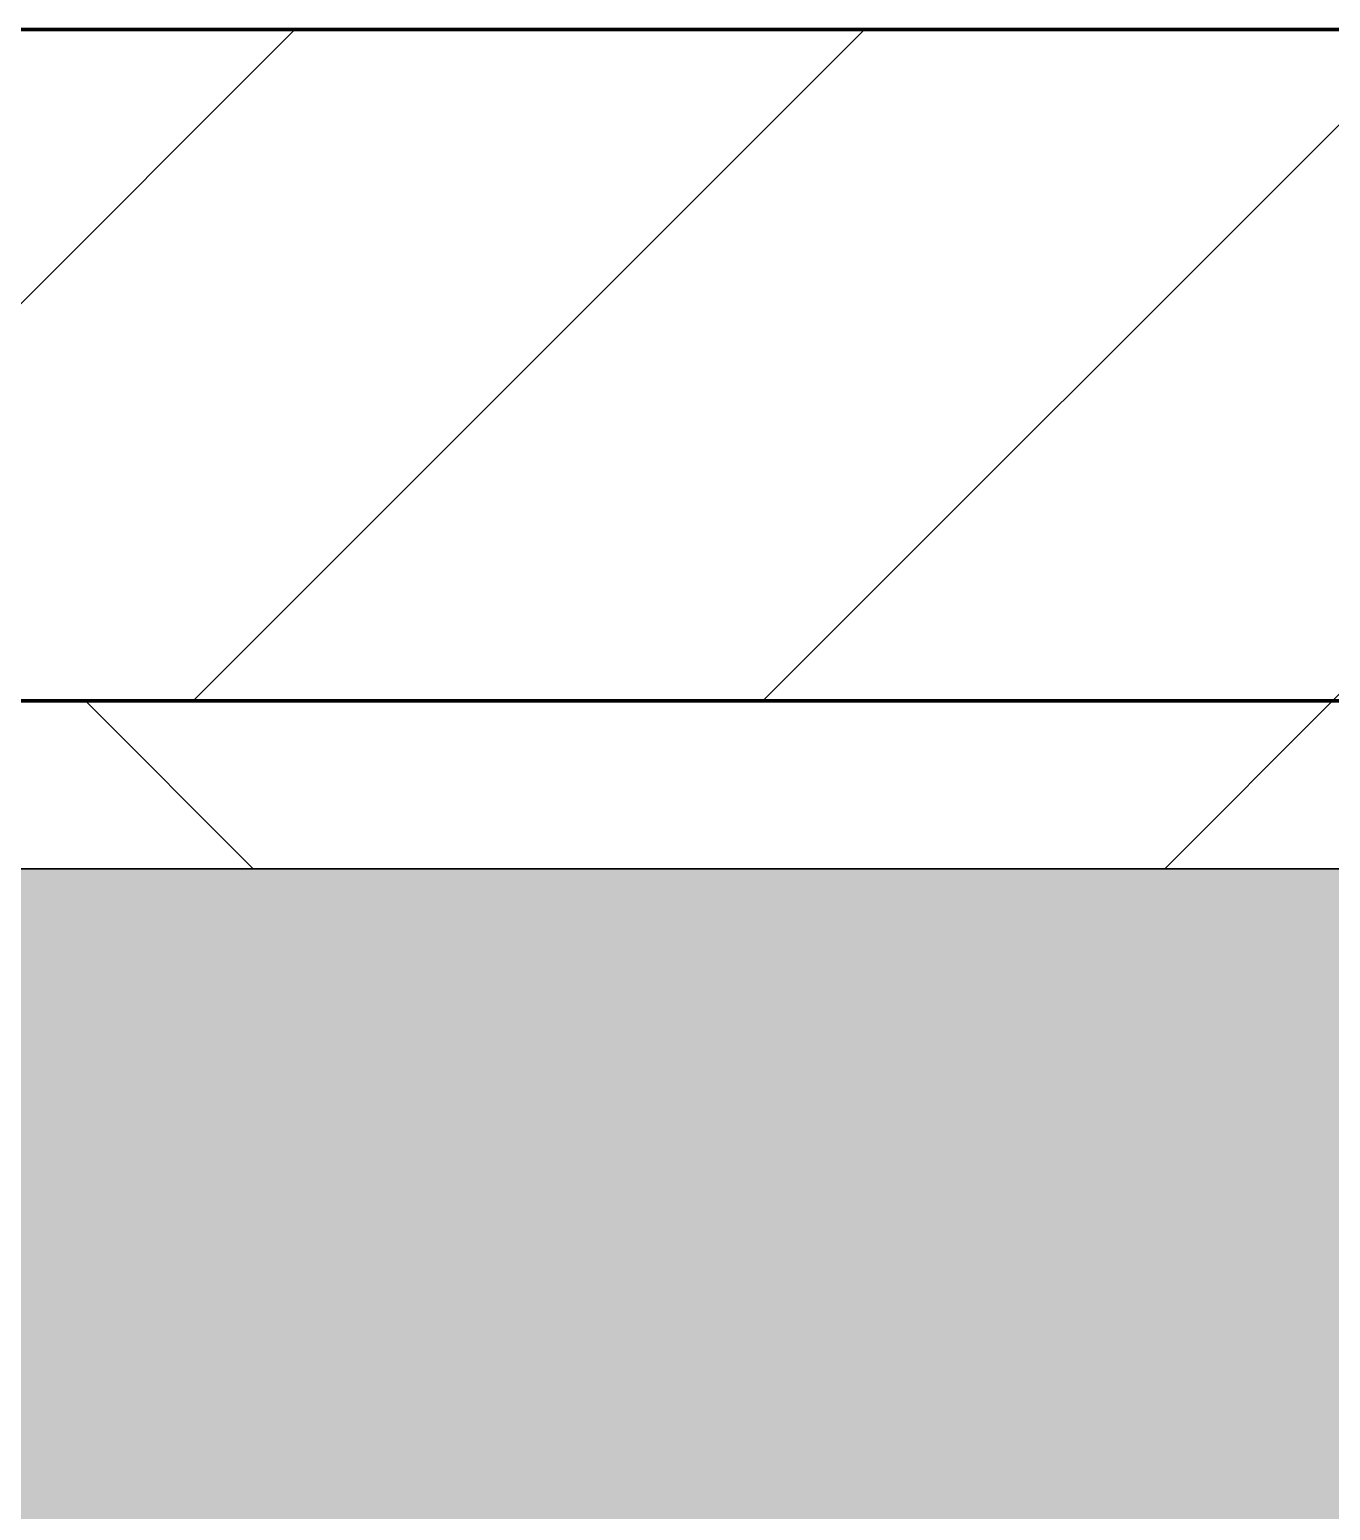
# Model space of a CAD drawing. Header units: millimetres. Extents: x -794334 to -714814, y -17806 to 22403.
# Drawn here: x -771090 to -770702.5, y 9702.9 to 10144 of the extents above; entities that cross this region are included whole.
import ezdxf
from ezdxf.xclip import XClip

# ---------------------------------------------------------------- set-up
doc = ezdxf.new("R2010")
doc.units = ezdxf.units.MM
doc.header["$XCLIPFRAME"] = 0
for name, color, linetype, lineweight in [('A-GENM', 1, 'Continuous', 9), ('A-GLAZ-CURT', 2, 'Continuous', 9), ('A-WALL', 5, 'Continuous', 35), ('A-WALL-FNSH', 2, 'Continuous', 35), ('A-WALL-PATT', 1, 'Continuous', 35)]:
    doc.layers.add(name, color=color, linetype=linetype, lineweight=lineweight)
doc.layers.add('A11_ALU.SOLID SHEET', color=2, linetype='Continuous')

# ---------------------------------------------------------------- blocks, each defined once
blk = doc.blocks.new('PPLS-PP19_Custom Tile Pattern - Custom Tile Pattern-V100-4252-01 ENLARGED CONCOURSE LEVEL - REFLECTED CEILING PLAN - SHEET 3')
at = {"layer": 'A-GLAZ-CURT'}
for p, q in [((-300, 0), (300, 0)), ((300, 0), (-300, 0)), ((230.06, 0), (300, 0)), ((-300, -50), (300, -50)), ((300, -50), (-300, -50))]:
    blk.add_line(p, q, dxfattribs=at)
for points, knots in [([(300, 0), (286.53, 0), (254.22, 0), (207.11, 0), (177.41, 0), (159.34, 0), (158.33, 0), (158.3, 0)], [-285.253232, -285.253232, -285.253232, -285.253232, -244.693688, -187.987675, -143.776725, -129.632772, -123.352749, -123.352749, -123.352749, -123.352749]), ([(247.1, 0), (246.76, 0), (245.04, 0), (238.34, 0), (226.56, 0), (221.1, 0), (200.27, 0), (182.99, 0), (174.27, 0), (169.67, 0), (168.99, 0)], [-9649.085549, -9649.085549, -9649.085549, -9649.085549, -9581.591397, -9406.094246, -9221.510254, -9016.44624, -8717.832359, -8253.978395, -8152.463617, -8069.855175, -8069.855175, -8069.855175, -8069.855175]), ([(171.51, 0), (176.48, 0), (193.23, 0), (201.73, 0), (208.81, 0), (213.9, 0), (241.96, 0), (266.73, 0), (281.71, 0), (291.71, 0), (296.52, 0), (297.86, 0), (298.09, 0)], [-7971.819559, -7971.819559, -7971.819559, -7971.819559, -7784.112253, -7606.717214, -7289.299508, -7042.621073, -6582.165592, -6068.460911, -5766.029927, -5566.724884, -5280.360606, -5199.253518, -5199.253518, -5199.253518, -5199.253518]), ([(181.38, 0), (183.67, 0), (190.38, 0), (208.82, 0), (219.42, 0), (230.06, 0)], [-52.736406, -52.736406, -52.736406, -52.736406, -41.623857, -24.459831, 0, 0, 0, 0]), ([(300, 0), (288.22, 0), (262, 0), (230.43, 0), (219.94, 0), (219.02, 0)], [-12528.858583, -12528.858583, -12528.858583, -12528.858583, -11905.454923, -11162.864862, -10856.732305, -10856.732305, -10856.732305, -10856.732305]), ([(219.9, 0), (220.86, 0), (227.84, 0), (242.06, 0), (246.54, 0), (246.96, 0)], [-10670.940496, -10670.940496, -10670.940496, -10670.940496, -10511.382485, -9925.173265, -9834.877357, -9834.877357, -9834.877357, -9834.877357]), ([(284.76, 0), (284.76, 0), (285.09, 0), (287.47, 0), (293.59, 0), (297.76, 0), (300, 0)], [-4110.630118, -4110.630118, -4110.630118, -4110.630118, -4053.389046, -3959.664717, -3862.421465, -3746.95702, -3746.95702, -3746.95702, -3746.95702]), ([(297.38, 0), (295.84, 0), (291.62, 0), (285.38, 0), (284.87, 0)], [-4803.172655, -4803.172655, -4803.172655, -4803.172655, -4358.271401, -4143.037883, -4143.037883, -4143.037883, -4143.037883])]:
    blk.add_open_spline(points, degree=3, knots=knots, dxfattribs=at)
blk = doc.blocks.new('PPLS-PP19_Custom Tile Pattern - Custom Tile Pattern-V101-4252-01 ENLARGED CONCOURSE LEVEL - REFLECTED CEILING PLAN - SHEET 3')
at = {"layer": 'A-GLAZ-CURT'}
for p, q in [((-300, 0), (300, 0)), ((300, 0), (-300, 0)), ((-293.07, 0), (-282.79, 0)), ((-282.79, 0), (-293.07, 0)), ((-281.82, 0), (-275.75, 0)), ((-275.75, 0), (-281.82, 0)), ((-222.32, 0), (-205, 0)), ((-205, 0), (-222.32, 0)), ((-300, -50), (300, -50)), ((300, -50), (-300, -50))]:
    blk.add_line(p, q, dxfattribs=at)
at = {"layer": 'A-GLAZ-CURT', "flags": 128}
for points in [[(-300, 0), (-291.56, 0), (-283.3, 0)], [(-283.55, 0), (-291.73, 0), (-300, 0)], [(-282.8, 0), (-275.2, 0), (-267.26, 0), (-259.45, 0), (-251.77, 0), (-244.2, 0), (-236.74, 0), (-229.36, 0), (-222.06, 0), (-214.92, 0)], [(-215.73, 0), (-222.63, 0), (-229.72, 0), (-236.97, 0), (-244.39, 0), (-251.96, 0), (-259.67, 0), (-267.51, 0), (-275.48, 0), (-282.8, 0)], [(-125.17, 0), (-128.55, 0), (-134.16, 0), (-140.03, 0), (-145.5, 0), (-150.63, 0), (-155.53, 0), (-160.27, 0), (-164.95, 0), (-169.65, 0), (-174.47, 0), (-179.49, 0), (-184.81, 0), (-190.44, 0), (-196.37, 0), (-202.58, 0), (-209.04, 0), (-214.91, 0)], [(-214.83, 0), (-207.71, 0), (-200.76, 0), (-194.02, 0), (-187.54, 0), (-181.38, 0), (-175.58, 0), (-170.25, 0), (-165.64, 0), (-162.01, 0), (-159.53, 0), (-157.46, 0), (-154.52, 0), (-149.42, 0), (-141.84, 0), (-132.81, 0), (-126.08, 0)]]:
    blk.add_lwpolyline(points, dxfattribs=at)
at = {"layer": 'A-GLAZ-CURT'}
for points, knots in [([(-300, 0), (-284.65, 0), (-236.57, 0), (-174.61, 0), (-129.95, 0), (-110.8, 0), (-99.5, 0), (-91.46, 0)], [-5323.127839, -5323.127839, -5323.127839, -5323.127839, -4502.809032, -2700.551212, -1002.059161, -460.363443, 0, 0, 0, 0]), ([(-80.14, 0), (-81.02, 0), (-95.25, 0), (-134.08, 0), (-202.48, 0), (-257.34, 0), (-282.79, 0)], [-19057.545901, -19057.545901, -19057.545901, -19057.545901, -18935.241197, -17136.203329, -15131.813646, -13745.701683, -13745.701683, -13745.701683, -13745.701683]), ([(-147.05, 0), (-148.1, 0), (-149.59, 0), (-158.72, 0), (-174.02, 0), (-185.59, 0), (-209.77, 0), (-232.01, 0), (-255.22, 0), (-262.59, 0), (-264.9, 0), (-265.4, 0)], [-2766.046059, -2766.046059, -2766.046059, -2766.046059, -2477.344047, -2237.412286, -2029.680487, -1755.085331, -1400.429864, -858.079193, -543.655514, -208.940337, 0, 0, 0, 0]), ([(-258.6, 0), (-257.91, 0), (-254.26, 0), (-241.25, 0), (-226.82, 0), (-217.53, 0), (-215.02, 0)], [-5722.54675, -5722.54675, -5722.54675, -5722.54675, -5657.471696, -5413.335975, -5017.494783, -4877.606962, -4877.606962, -4877.606962, -4877.606962]), ([(-133.82, 0), (-135.51, 0), (-137.8, 0), (-149.31, 0), (-162.01, 0), (-177.91, 0), (-199.46, 0), (-216.65, 0), (-231.26, 0), (-233.46, 0), (-234, 0)], [-2731.647847, -2731.647847, -2731.647847, -2731.647847, -2418.507304, -2308.929706, -2113.765672, -1763.376603, -1422.553702, -978.033455, -846.069444, -682.911962, -682.911962, -682.911962, -682.911962]), ([(-233.49, 0), (-233.44, 0), (-232.38, 0), (-230.74, 0), (-225.3, 0), (-223.63, 0)], [-455.274641, -455.274641, -455.274641, -455.274641, -440.605512, -119.536984, 0, 0, 0, 0]), ([(-214.92, 0), (-214.15, 0), (-210.36, 0), (-200.2, 0), (-185.8, 0), (-171.77, 0), (-158.7, 0), (-157.22, 0)], [-4875.807766, -4875.807766, -4875.807766, -4875.807766, -4832.723979, -4666.091899, -4349.945572, -4000.813434, -3840.635403, -3840.635403, -3840.635403, -3840.635403]), ([(-213.8, 0), (-212.04, 0), (-202.61, 0), (-188.58, 0), (-169.02, 0), (-156.27, 0), (-148.68, 0), (-147.04, 0)], [-5260.95141, -5260.95141, -5260.95141, -5260.95141, -5161.076232, -4739.070012, -4465.409639, -4149.119819, -4060.321894, -4060.321894, -4060.321894, -4060.321894]), ([(-147.08, 0), (-147.38, 0), (-149.01, 0), (-150.03, 0), (-150.57, 0)], [-5319.88299, -5319.88299, -5319.88299, -5319.88299, -5298.784692, -5196.16478, -5196.16478, -5196.16478, -5196.16478]), ([(-150.34, 0), (-150.07, 0), (-149.08, 0), (-147.97, 0), (-147.09, 0)], [-4948.728362, -4948.728362, -4948.728362, -4948.728362, -4883.323924, -4731.473152, -4731.473152, -4731.473152, -4731.473152]), ([(-26.75, 0), (-27.82, 0), (-36.18, 0), (-53.55, 0), (-78.2, 0), (-110.94, 0), (-130.52, 0), (-147.74, 0), (-149.07, 0)], [-8718.362214, -8718.362214, -8718.362214, -8718.362214, -8532.293389, -8073.216054, -7508.296369, -7004.680444, -6449.282163, -6277.220794, -6277.220794, -6277.220794, -6277.220794]), ([(-147.1, 0), (-146.06, 0), (-140, 0), (-137.28, 0), (-133.93, 0), (-128.78, 0), (-126.5, 0)], [-6122.197169, -6122.197169, -6122.197169, -6122.197169, -6017.569127, -5560.701257, -5364.112219, -5231.017328, -5231.017328, -5231.017328, -5231.017328]), ([(-118.78, 0), (-121.86, 0), (-126.28, 0), (-136.59, 0), (-144.42, 0), (-147.05, 0)], [-5938.474035, -5938.474035, -5938.474035, -5938.474035, -5700.061948, -5508.838257, -5320.59465, -5320.59465, -5320.59465, -5320.59465]), ([(-86.16, 0), (-91.37, 0), (-104.13, 0), (-122.65, 0), (-139.03, 0), (-146.11, 0), (-146.95, 0)], [-1681.3698, -1681.3698, -1681.3698, -1681.3698, -1374.161226, -945.742622, -741.901385, -489.130243, -489.130243, -489.130243, -489.130243]), ([(-137.88, 0), (-140.56, 0), (-144.54, 0), (-146.3, 0), (-146.79, 0)], [-3187.727384, -3187.727384, -3187.727384, -3187.727384, -2919.378265, -2789.261461, -2789.261461, -2789.261461, -2789.261461]), ([(-146.69, 0), (-146.59, 0), (-145.49, 0), (-135.69, 0), (-128.29, 0), (-125.15, 0)], [-420.34245, -420.34245, -420.34245, -420.34245, -406.956646, -290.263673, 0, 0, 0, 0]), ([(-146.54, 0), (-144.94, 0), (-140.04, 0), (-127.26, 0), (-107.3, 0), (-90.42, 0), (-75.26, 0), (-68.41, 0), (-65.12, 0), (-63.63, 0)], [-4701.291944, -4701.291944, -4701.291944, -4701.291944, -4440.880425, -4054.690705, -3793.097032, -3402.597032, -3144.956779, -3050.982048, -2969.237017, -2969.237017, -2969.237017, -2969.237017]), ([(-146.3, 0), (-142.49, 0), (-135.37, 0), (-127.33, 0), (-124.19, 0), (-123.43, 0), (-123.28, 0)], [-4046.8857, -4046.8857, -4046.8857, -4046.8857, -3839.893365, -3647.167523, -3488.92562, -3439.852845, -3439.852845, -3439.852845, -3439.852845]), ([(-127.41, 0), (-131.63, 0), (-133.16, 0), (-134.09, 0), (-134.15, 0)], [-8540.990293, -8540.990293, -8540.990293, -8540.990293, -8266.114998, -8246.473386, -8246.473386, -8246.473386, -8246.473386]), ([(-134.15, 0), (-133.32, 0), (-130.31, 0), (-117.33, 0), (-94.88, 0), (-84, 0), (-80.33, 0)], [-7657.439573, -7657.439573, -7657.439573, -7657.439573, -7293.749979, -6839.55839, -6236.997189, -5890.338133, -5890.338133, -5890.338133, -5890.338133]), ([(-120.13, 0), (-120.14, 0), (-120.24, 0), (-121.3, 0), (-129.25, 0), (-133.82, 0)], [-2933.992132, -2933.992132, -2933.992132, -2933.992132, -2920.575025, -2840.280255, -2731.647847, -2731.647847, -2731.647847, -2731.647847]), ([(-113.43, 0), (-113.44, 0), (-113.96, 0), (-119.73, 0), (-125.43, 0), (-127.03, 0), (-127.41, 0)], [-328.499627, -328.499627, -328.499627, -328.499627, -282.672656, -98.539552, -24.539552, 0, 0, 0, 0]), ([(-126.5, 0), (-122.44, 0), (-108.71, 0), (-93.24, 0), (-82.11, 0), (-79.16, 0)], [-5231.017328, -5231.017328, -5231.017328, -5231.017328, -4994.692869, -4542.524482, -4372.281345, -4372.281345, -4372.281345, -4372.281345]), ([(-125.15, 0), (-124.93, 0), (-121.96, 0), (-113.01, 0), (-98.9, 0), (-88.91, 0), (-81.4, 0), (-79.76, 0)], [-3362.7396, -3362.7396, -3362.7396, -3362.7396, -3342.215224, -3074.362186, -2902.289527, -2605.247022, -2522.0547, -2522.0547, -2522.0547, -2522.0547]), ([(-122.08, 0), (-122.01, 0), (-121.69, 0), (-121.2, 0), (-120.88, 0)], [-3136.336417, -3136.336417, -3136.336417, -3136.336417, -3110.304437, -3035.164275, -3035.164275, -3035.164275, -3035.164275]), ([(-36.33, 0), (-36.43, 0), (-37.27, 0), (-45.02, 0), (-46.13, 0), (-60.59, 0), (-81.23, 0), (-99.51, 0), (-114.02, 0), (-117.28, 0), (-118.78, 0)], [-1855.773136, -1855.773136, -1855.773136, -1855.773136, -1810.870157, -1672.078046, -1405.135169, -1060.00838, -740.068933, -229.489605, -116.330425, 0, 0, 0, 0]), ([(-117.74, 0), (-117.19, 0), (-114.78, 0), (-113.43, 0), (-113.43, 0)], [-821.249067, -821.249067, -821.249067, -821.249067, -394.672656, -330.879064, -330.879064, -330.879064, -330.879064]), ([(-79.79, 0), (-81.1, 0), (-91.75, 0), (-107.61, 0), (-116.56, 0), (-117.56, 0)], [-2299.497386, -2299.497386, -2299.497386, -2299.497386, -2193.204658, -1433.981041, -985.49888, -985.49888, -985.49888, -985.49888]), ([(-115.82, 0), (-114.96, 0), (-110.41, 0), (-96.78, 0), (-71.33, 0), (-42.53, 0), (-12.78, 0), (4.23, 0), (9.64, 0), (10.14, 0), (10.18, 0)], [-5724.064692, -5724.064692, -5724.064692, -5724.064692, -5430.283136, -5103.229623, -4799.173296, -4065.652676, -3589.737505, -3285.047089, -3066.359526, -3044.715262, -3044.715262, -3044.715262, -3044.715262]), ([(-79.17, 0), (-84.96, 0), (-96.18, 0), (-112.01, 0), (-114.94, 0), (-115.63, 0)], [-1091.953936, -1091.953936, -1091.953936, -1091.953936, -789.402658, -501.969187, -243.577221, -243.577221, -243.577221, -243.577221]), ([(-91.46, 0), (-90.09, 0), (-84.7, 0), (-77.43, 0), (-72.73, 0), (-72.64, 0), (-72.64, 0)], [-19832.387487, -19832.387487, -19832.387487, -19832.387487, -19753.885894, -19541.04734, -19478.625389, -19471.062469, -19471.062469, -19471.062469, -19471.062469]), ([(-79.79, 0), (-81.24, 0), (-82.76, 0), (-83.28, 0), (-83.28, 0)], [-1608.428934, -1608.428934, -1608.428934, -1608.428934, -1424.436217, -1393.971743, -1393.971743, -1393.971743, -1393.971743]), ([(-83.28, 0), (-83.28, 0), (-82.95, 0), (-80.89, 0), (-79.53, 0)], [-1393.4169, -1393.4169, -1393.4169, -1393.4169, -1353.722004, -1286.743147, -1286.743147, -1286.743147, -1286.743147]), ([(-29.03, 0), (-33.97, 0), (-43.74, 0), (-56.37, 0), (-71.66, 0), (-76.08, 0), (-79.08, 0), (-79.19, 0)], [-2680.714891, -2680.714891, -2680.714891, -2680.714891, -2413.671296, -2161.752162, -2006.592567, -1646.621388, -1633.918219, -1633.918219, -1633.918219, -1633.918219]), ([(-36.62, 0), (-36.62, 0), (-40.35, 0), (-44.32, 0), (-57.88, 0), (-72.7, 0), (-79.17, 0)], [-4069.478503, -4069.478503, -4069.478503, -4069.478503, -3858.647035, -3538.256648, -2842.901703, -2316.418913, -2316.418913, -2316.418913, -2316.418913]), ([(-79.17, 0), (-75.43, 0), (-70.2, 0), (-65.93, 0), (-65.07, 0)], [-2511.967593, -2511.967593, -2511.967593, -2511.967593, -2322.099534, -2241.8264, -2241.8264, -2241.8264, -2241.8264]), ([(-79.16, 0), (-79.03, 0), (-74.77, 0), (-62.97, 0), (-48.14, 0), (-36.49, 0), (-33.57, 0), (-29.94, 0), (-28.57, 0)], [-1280.761731, -1280.761731, -1280.761731, -1280.761731, -1274.333717, -1073.56893, -651.549973, -296.515819, -83.513472, 0, 0, 0, 0]), ([(-79.15, 0), (-77.69, 0), (-70.5, 0), (-62.74, 0), (-60.36, 0), (-59.97, 0)], [-5852.710736, -5852.710736, -5852.710736, -5852.710736, -5713.340575, -5140.470607, -5006.787413, -5006.787413, -5006.787413, -5006.787413]), ([(-63.96, 0), (-64.13, 0), (-70.11, 0), (-75.97, 0), (-79.08, 0)], [-2171.769325, -2171.769325, -2171.769325, -2171.769325, -2007.031671, -1821.48395, -1821.48395, -1821.48395, -1821.48395]), ([(-12.41, 0), (-17.53, 0), (-26.77, 0), (-40, 0), (-56.24, 0), (-69.67, 0), (-76.78, 0), (-78.93, 0)], [-2435.772209, -2435.772209, -2435.772209, -2435.772209, -2125.455881, -1792.521578, -1466.981642, -1208.454564, -1096.097494, -1096.097494, -1096.097494, -1096.097494]), ([(-78.48, 0), (-72.44, 0), (-61.77, 0), (-54.4, 0), (-48.53, 0), (-30.79, 0), (-18.03, 0), (8.61, 0), (15.02, 0), (22.91, 0), (31, 0), (39.04, 0), (51.19, 0), (58.74, 0), (61.34, 0), (61.45, 0)], [-4359.181107, -4359.181107, -4359.181107, -4359.181107, -4008.285538, -3689.699207, -3546.54457, -3315.260113, -2864.387349, -2439.246196, -2084.094819, -1956.422387, -1818.904206, -1645.594513, -1443.202566, -1228.752106, -1120.932285, -1120.932285, -1120.932285, -1120.932285]), ([(-66.39, 0), (-66.39, 0), (-63.63, 0), (-53.63, 0), (-34.42, 0), (-29.82, 0), (-29.19, 0)], [-2493.31794, -2493.31794, -2493.31794, -2493.31794, -2315.303971, -1809.437387, -963.711516, -666.19313, -666.19313, -666.19313, -666.19313]), ([(31.18, 0), (25.97, 0), (11.99, 0), (-16.92, 0), (-47.42, 0), (-65.77, 0), (-66.37, 0), (-66.38, 0)], [-4496.803627, -4496.803627, -4496.803627, -4496.803627, -4222.080604, -3745.412743, -2981.410125, -2542.574734, -2498.224237, -2498.224237, -2498.224237, -2498.224237]), ([(-63.63, 0), (-61.49, 0), (-57.39, 0), (-54.49, 0), (-45.2, 0), (-40.79, 0), (-40.46, 0), (-40.44, 0)], [-2969.237017, -2969.237017, -2969.237017, -2969.237017, -2851.217951, -2734.127174, -2474.780881, -2410.990208, -2350.645972, -2350.645972, -2350.645972, -2350.645972]), ([(-58.83, 0), (-58.37, 0), (-57.29, 0), (-54.23, 0), (-46.33, 0), (-42.62, 0), (-41.76, 0)], [-4859.52896, -4859.52896, -4859.52896, -4859.52896, -4680.891996, -4469.85053, -4321.566175, -4270.495146, -4270.495146, -4270.495146, -4270.495146]), ([(-51.83, 0), (-51.83, 0), (-51.78, 0), (-47.4, 0), (-46.01, 0), (-40.22, 0), (-36.78, 0)], [-632.814994, -632.814994, -632.814994, -632.814994, -627.965721, -508.377888, -260.442412, 0, 0, 0, 0]), ([(56.6, 0), (55.53, 0), (48.46, 0), (37, 0), (24.07, 0), (12.82, 0), (-2.9, 0), (-20.62, 0), (-32.81, 0), (-44.85, 0), (-51.43, 0), (-51.79, 0)], [-2692.14851, -2692.14851, -2692.14851, -2692.14851, -2634.532728, -2313.748533, -2106.613311, -1925.670641, -1617.263037, -1290.787923, -1039.307308, -819.71621, -644.910881, -644.910881, -644.910881, -644.910881]), ([(-41.76, 0), (-39.9, 0), (-37.72, 0), (-36.92, 0), (-36.77, 0)], [-4270.495146, -4270.495146, -4270.495146, -4270.495146, -4161.040818, -4106.245333, -4106.245333, -4106.245333, -4106.245333]), ([(-36.78, 0), (-32.43, 0), (-19.22, 0), (8.83, 0), (43.36, 0), (70.92, 0), (82.12, 0), (83.66, 0)], [-6191.144455, -6191.144455, -6191.144455, -6191.144455, -5862.463379, -5340.621928, -4573.028122, -4094.177415, -3869.465285, -3869.465285, -3869.465285, -3869.465285]), ([(-36.29, 0), (-36.29, 0), (-34.66, 0), (-28.88, 0), (-26.95, 0), (-26.54, 0)], [-9150.272121, -9150.272121, -9150.272121, -9150.272121, -9057.163041, -8919.836787, -8834.607043, -8834.607043, -8834.607043, -8834.607043]), ([(30.82, 0), (29.27, 0), (20.14, 0), (3.54, 0), (-16.58, 0), (-34.76, 0), (-36.04, 0)], [-10462.034656, -10462.034656, -10462.034656, -10462.034656, -10363.088938, -9884.23066, -9424.652049, -9182.880979, -9182.880979, -9182.880979, -9182.880979]), ([(-33.34, 0), (-33.34, 0), (-32.93, 0), (-31.16, 0), (-30.52, 0)], [-2415.024266, -2415.024266, -2415.024266, -2415.024266, -2357.633367, -2323.618664, -2323.618664, -2323.618664, -2323.618664]), ([(55.83, 0), (55.27, 0), (50.46, 0), (39.61, 0), (24.74, 0), (2.64, 0), (-17.84, 0), (-30.57, 0), (-31.82, 0), (-32, 0)], [-4356.784996, -4356.784996, -4356.784996, -4356.784996, -4326.416877, -4098.545751, -3766.694881, -3333.063701, -2994.501669, -2698.150104, -2614.070998, -2614.070998, -2614.070998, -2614.070998]), ([(-30.76, 0), (-30.73, 0), (-29.99, 0), (-23.47, 0), (-15.75, 0), (-15.19, 0)], [-54176.191683, -54176.191683, -54176.191683, -54176.191683, -54157.274271, -53749.15266, -53717.791567, -53717.791567, -53717.791567, -53717.791567]), ([(-30.52, 0), (-27.11, 0), (-17.83, 0), (5.99, 0), (22.06, 0), (37.44, 0), (45.92, 0), (57.76, 0), (64.47, 0), (72.74, 0), (75.22, 0), (76.03, 0), (76.21, 0)], [-2323.618664, -2323.618664, -2323.618664, -2323.618664, -2142.497158, -1716.209403, -1206.526904, -1089.329421, -901.315459, -753.071572, -495.328968, -421.953223, -334.951786, -290.452333, -290.452333, -290.452333, -290.452333]), ([(-13, 0), (-14.35, 0), (-17.68, 0), (-25.97, 0), (-29.52, 0), (-30.21, 0)], [-55207.591944, -55207.591944, -55207.591944, -55207.591944, -54789.006179, -54461.685999, -54290.791712, -54290.791712, -54290.791712, -54290.791712]), ([(8.33, 0), (8.19, 0), (7.18, 0), (0.32, 0), (-13.89, 0), (-24.92, 0), (-29.03, 0)], [-3574.286521, -3574.286521, -3574.286521, -3574.286521, -3526.962355, -3285.499107, -2903.012179, -2680.714891, -2680.714891, -2680.714891, -2680.714891]), ([(-28.98, 0), (-28.66, 0), (-27.39, 0), (-24.45, 0), (-22.56, 0)], [-166.548282, -166.548282, -166.548282, -166.548282, -102.06493, 0, 0, 0, 0]), ([(-28.57, 0), (-26.93, 0), (-20.29, 0), (-11.45, 0), (2.08, 0), (13.15, 0), (21.24, 0), (24.62, 0), (24.72, 0), (24.72, 0)], [-5361.429781, -5361.429781, -5361.429781, -5361.429781, -5261.36855, -5050.479954, -4785.90057, -4596.498881, -4445.288762, -4384.376941, -4376.041937, -4376.041937, -4376.041937, -4376.041937]), ([(-22.56, 0), (-20.27, 0), (-17.03, 0), (-11.36, 0), (-7.66, 0), (-6.6, 0), (-6.44, 0)], [-56468.192263, -56468.192263, -56468.192263, -56468.192263, -56344.022017, -56303.229861, -56166.290093, -56124.392176, -56124.392176, -56124.392176, -56124.392176]), ([(-15.19, 0), (-13.07, 0), (7.48, 0), (33.73, 0), (51.11, 0), (55.8, 0)], [-461.142613, -461.142613, -461.142613, -461.142613, -429.606584, -390.253598, -375.858057, -375.858057, -375.858057, -375.858057]), ([(9.32, 0), (9.08, 0), (7.65, 0), (2.57, 0), (-5.75, 0), (-10.31, 0), (-11.34, 0)], [-2922.926651, -2922.926651, -2922.926651, -2922.926651, -2882.788014, -2720.818881, -2518.50168, -2456.999632, -2456.999632, -2456.999632, -2456.999632]), ([(-6.54, 0), (-6.73, 0), (-7.2, 0), (-7.6, 0), (-7.79, 0)], [-56009.792147, -56009.792147, -56009.792147, -56009.792147, -55949.290093, -55895.192118, -55895.192118, -55895.192118, -55895.192118]), ([(-2.63, 0), (-2.47, 0), (-1.22, 0), (4.92, 0), (15.97, 0), (22.54, 0), (24.49, 0)], [-226.825321, -226.825321, -226.825321, -226.825321, -220.269177, -206.416616, -198.214427, -187.717507, -187.717507, -187.717507, -187.717507]), ([(56.36, 0), (49.38, 0), (35.37, 0), (12, 0), (3.08, 0), (-1.67, 0), (-2.25, 0)], [-328.505637, -328.505637, -328.505637, -328.505637, -307.516438, -285.83788, -246.234814, -234.646884, -234.646884, -234.646884, -234.646884])]:
    blk.add_open_spline(points, degree=3, knots=knots, dxfattribs=at)
for points in [[(-283.68, 0), (-289.02, 0), (-294.48, 0), (-300, 0)], [(-223.63, 0), (-221.1, 0), (-218.11, 0), (-214.96, 0)], [(-152.35, 0), (-151.12, 0), (-149.71, 0), (-148.14, 0)], [(-146.49, 0), (-144.76, 0), (-142.55, 0), (-138.62, 0)], [(-79.17, 0), (-81.49, 0), (-83.81, 0), (-86.16, 0)], [(-72.93, 0), (-74.4, 0), (-76.16, 0), (-78.11, 0)], [(-39.84, 0), (-39.08, 0), (-38.11, 0), (-37.36, 0)]]:
    blk.add_open_spline(points, degree=3, dxfattribs=at)
blk = doc.blocks.new('Curved Concourse Ceiling5 - Curved Concourse Ceiling-12515229-4252-01 ENLARGED CONCOURSE LEVEL - REFLECTED CEILING PLAN - SHEET 3')
at = {"layer": 'A-GENM'}
h = blk.add_hatch(color=256, dxfattribs=at)
h.paths.add_polyline_path([(-768763.28, 4129.03), (-768657.49, 4129.04), (-768657.5, 9894.02), (-777707.49, 9894.02), (-777707.42, 4129.03), (-769849.31, 4129.03)])
h.paths.add_polyline_path([(-768857.49, 4329.03), (-777507.49, 4329.03), (-777507.49, 9694.03), (-768857.49, 9694.03), (-768857.49, 4419.87)])
blk.add_line((-768657.49, 9894.03), (-777707.49, 9894.03), dxfattribs=at)
blk.add_line((-768657.49, 9894.03), (-777707.49, 9894.03), dxfattribs=at)
blk = doc.blocks.new('*U1029')
at = {"layer": 'A-GENM'}
blk.add_blockref('Curved Concourse Ceiling5 - Curved Concourse Ceiling-12515229-4252-01 ENLARGED CONCOURSE LEVEL - REFLECTED CEILING PLAN - SHEET 3', (778882.37, -3579.02), dxfattribs=at)
at = {"layer": 'A-GLAZ-CURT', "rotation": 180}
for name, p in [('PPLS-PP19_Custom Tile Pattern - Custom Tile Pattern-V101-4252-01 ENLARGED CONCOURSE LEVEL - REFLECTED CEILING PLAN - SHEET 3', (7800, 6315)), ('PPLS-PP19_Custom Tile Pattern - Custom Tile Pattern-V100-4252-01 ENLARGED CONCOURSE LEVEL - REFLECTED CEILING PLAN - SHEET 3', (8400, 6315))]:
    blk.add_blockref(name, p, dxfattribs=at)
blk = doc.blocks.new('*U1230')
blk.add_lwpolyline([(0, 0), (9050, 0), (9050, 5765), (0, 5765)], close=True)
blk = doc.blocks.new('*U1630')
for points in [[(-4139.52, 6315), (-75674.95, 6315), (-75674.95, 550), (-4139.52, 550)], [(-33025.12, 550), (-23975.12, 550), (-23975.12, 6315), (-33025.12, 6315)]]:
    blk.add_lwpolyline(points, close=True)
blk.add_blockref('*U1230', (-33025.12, 550))

msp = doc.modelspace()

# ---------------------------------------------------------------- block references
at = {"layer": 'A11_ALU.SOLID SHEET'}
ref = msp.add_blockref('*U1630', (-744681.24, 3579.02), dxfattribs=at)
XClip(ref).set_block_clipping_path([(-45802.4668593339, -9620.0029952967), (23702.8690583039, 10334.9999958097)])

# ---------------------------------------------------------------- next in the draw order: hatches: boundary and pattern name
at = {"layer": 'A-WALL-PATT', "lineweight": 9}
h = msp.add_hatch(dxfattribs=at)
h.set_pattern_fill('FP_2', color=256, style=0, pattern_type=2)
h.set_pattern_definition([(45, (0, 0), (-84.852814, 84.852814), [])])
h.paths.add_polyline_path([(-745742.17, 9944.02), (-745742.17, 10144.02), (-783082.17, 10144.02), (-783082.17, 9944.02), (-747042.87, 9944.02)])
h = msp.add_hatch(dxfattribs=at)
h.set_pattern_fill('FP_5', color=256, style=0, pattern_type=2)
h.set_pattern_definition([(45, (0, 0), (-212.13203, 212.13203), []), (135, (0, 0), (-212.13203, -212.13203), [])])
h.paths.add_polyline_path([(-748821.9, 9894.02), (-748821.9, 9944.02), (-783057.37, 9944.02), (-783057.37, 9894.02), (-749214.91, 9894.02)])

# ---------------------------------------------------------------- next in the draw order: linework, layer by layer
at = {"layer": 'A-WALL', "color": 7, "lineweight": 70}
for p, q in [((-783082.17, 10144.02), (-745742.17, 10144.02)), ((-783057.37, 9944.02), (-748821.9, 9944.02)), ((-748821.9, 9944.02), (-783057.37, 9944.02))]:
    msp.add_line(p, q, dxfattribs=at)
at = {"layer": 'A-WALL-FNSH', "color": 250}
msp.add_line((-748821.9, 9894.02), (-783057.37, 9894.02), dxfattribs=at)

# ---------------------------------------------------------------- next in the draw order: block references
msp.add_blockref('*U1029', (-778882.37, 3579.02))

doc.saveas('drawing.dxf')
